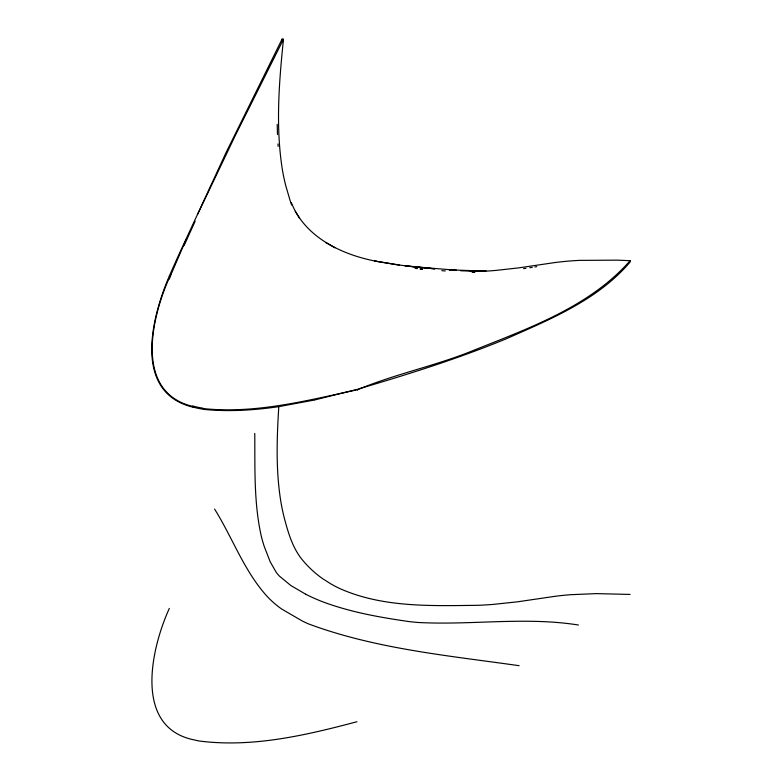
<?xml version="1.0" encoding="UTF-8"?>
<svg xmlns="http://www.w3.org/2000/svg" width="782" height="782" viewBox="0 0 782 782"><rect width="100%" height="100%" fill="white"/><g stroke="black" fill="none" stroke-linecap="round" stroke-linejoin="round"><path stroke-width="1.17" d="M254.766 433.433C255.059 467.577 253.749 502.288 261.208 535.836A133.585 133.585 0 0 0 264.394 546.892L270.21 561.818L276.183 572.268A40.439 40.439 0 0 0 279.311 576.011L290.816 585.513L305.752 594.252M555.112 262.517A328.401 328.401 14.8 0 1 579.325 260.377L617.457 260.152L630.126 260.699L630.057 262.087C598.093 299.77 550.606 319.164 506.404 338.743C457.988 358.723 407.93 374.402 357.716 389.162M314.061 400.091L278.803 406.64C276.799 438.516 275.714 470.784 280.982 502.415A204.122 204.122 0 0 0 284.433 518.554C288.45 533.578 293.006 549.257 303.484 561.202A112.901 112.901 0 0 0 307.551 565.689L308.988 567.165A100.057 100.057 0 0 0 322.282 578.436L330.493 583.685A122.285 122.285 0 0 0 340.014 588.66C383.024 607.761 431.517 605.806 477.548 605.327A400.785 400.785 0 0 0 493.471 604.378L517.42 601.827L555.288 596.275A321.637 321.637 0 0 1 570.557 594.701L596.285 593.616L630.057 594.428M281.843 41.446L282.087 39.1L283.475 39.256C279.008 82.579 275.518 126.586 282.39 169.831A203.564 203.564 0 0 0 285.811 185.852L290.278 201.121M169.704 277.454L170.799 275.508M171.238 273.993L186.282 239.155M169.332 608.416C151.004 648.483 132.891 728.218 194.923 740.055A64.662 64.329 24.6 0 0 199.302 741.023C252.41 747.827 305.899 735.295 356.954 721.737M282.087 39.1L226.174 152.343L177.397 257.835A224.141 7.585 -67.1 0 0 169.332 276.066C151.464 317.404 132.52 392.496 192.988 407.178M197.504 214.591L235.509 135.1L283.475 39.256M168.658 279.282C151.102 319.271 134.563 392.271 192.577 406.366M630.126 260.699C589.648 306.691 529.404 327.99 473.872 350.248C436.454 365.663 396.23 373.63 358.967 389.172M358.244 389.592C307.404 400.364 255.518 414.147 202.939 408.546M355.458 389.798L314.54 399.993M534.908 266.955L536.765 266.662M532.288 267.366L529.737 267.747M278.803 406.64C254.013 410.286 228.764 411.84 203.779 409.397M526.003 268.294L523.578 268.646M555.112 262.527L518.701 267.874L496.345 270.367A402.329 402.319 16.4 0 1 480.285 271.462M475.221 270.992L486.062 270.865M470.129 271.041L485.26 270.855L460.49 270.592L484.019 271.071L449.23 269.829L456.336 270.249L405.096 265.948L434.841 268.881L402.495 265.46L374.627 261.032L399.563 265.254M472.299 272.38L474.703 272.39M472.26 272.107L474.664 272.165M441.801 270.68L445.31 270.934M422.358 269.203L419.983 268.94L422.309 269.155M415.144 268.343L417.529 268.607M578.436 625.014C525.142 616.548 471.36 625.375 417.871 622.462A200.29 200.29 0 0 1 408.771 621.534C380.032 617.409 351.177 612.277 323.846 602.228A180.622 180.622 0 0 1 305.752 594.261M519.111 665.697C448.467 655.619 375.927 648.972 308.587 623.938A126.811 126.811 0 0 1 302.087 620.888L281.755 609.08A90.644 90.644 0 0 1 274.893 603.792A97.75 97.75 0 0 1 267.884 597.204C244.316 571.769 232.782 538.124 214.581 509.082M169.332 276.066L170.603 276.339M376.856 261.393C342.154 254.883 304.824 237.386 291.275 202.45M325.801 242.528L334.989 247.767L334.559 247.503M295.293 211.326L299.516 218.207M356.954 389.387L357.501 390.003M291.657 205.031L290.503 201.805M277.991 143.976L278.157 146.4M277.483 134.543L277.209 124.309M184.151 245.46A291.109 13.235 -67.6 0 1 195.148 221.277M170.857 274.453A14.516 7.312 -84.9 0 1 171.062 273.808M170.398 275.137A8.7 3.617 -82.4 0 1 170.691 274.14M203.789 409.279A71.387 70.879 23.2 0 1 193.027 407.06M169.313 278.675A12.033 7.742 -84.8 0 1 169.87 277.718M168.834 279.428A28.484 21.828 83.7 0 1 169.186 278.754M202.988 408.155A68.708 67.731 21.5 0 1 192.695 405.956"/></g></svg>
